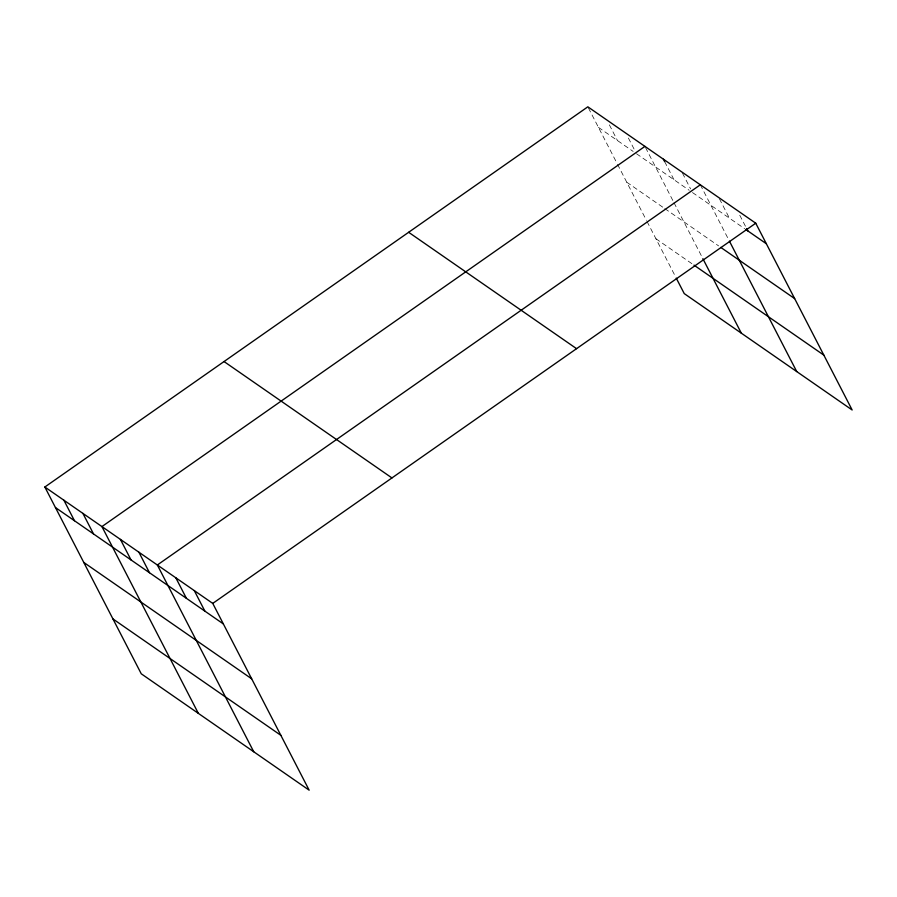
<?xml version="1.0" encoding="UTF-8"?>
<svg xmlns="http://www.w3.org/2000/svg" width="897" height="897" viewBox="0 0 897 897"><rect width="100%" height="100%" fill="white"/><g stroke="black" fill="none" stroke-linecap="round" stroke-linejoin="round"><path stroke-width="0.67" stroke-dasharray="4.49 3.36" d="M598.445 127.363L633.147 151.425M636.5 153.746L689.21 190.287M692.473 192.541L744.622 228.69M626.756 182.226L663.702 207.835M664.812 208.609L718.609 245.89M655.931 238.748L692.865 264.346M739.767 215.235L746.012 227.322M719.428 198.809L729.407 218.15M700.333 184.793L728.79 239.925M682.494 173.199L690.6 188.919M664.643 161.606L674.006 179.736M645.548 147.601L673.378 201.522M673.995 202.711L702.239 257.428M628.393 138.037L634.628 150.124M609.366 124.851L617.472 140.56M588.466 108.032L616.912 163.142M617.528 164.342L646.412 220.314M647.051 221.548L675.632 276.904"/><path stroke-width="1.35" d="M44.85 487.015L212.757 603.401L309.162 790.179L141.255 673.793L44.85 487.015L587.838 106.821L755.745 223.207L852.15 409.985L684.243 293.599L676.237 278.104M644.921 146.39L101.933 526.584L198.349 713.362M700.333 184.793L157.345 564.987L253.75 751.776M212.757 603.401L755.745 223.207M745.71 229.441L766.352 243.749M720.784 247.404L794.664 298.611M693.986 265.131L823.838 355.134M408.651 232.289L576.558 348.664M224.037 361.547L391.944 477.933M55.457 507.556L223.364 623.942M83.769 562.419L251.676 678.805M112.944 618.941L280.851 735.316M746.629 228.533L747.874 230.944M729.407 241.125L796.738 371.582M663.399 159.195L664.643 161.606M702.867 258.661L741.337 333.179M194.29 590.596L204.886 611.137M175.812 577.791L186.419 598.333M138.878 552.182L149.485 572.735M120.411 539.389L131.018 559.93M82.905 513.387L93.512 533.939M63.878 500.201L74.485 520.753"/></g></svg>
